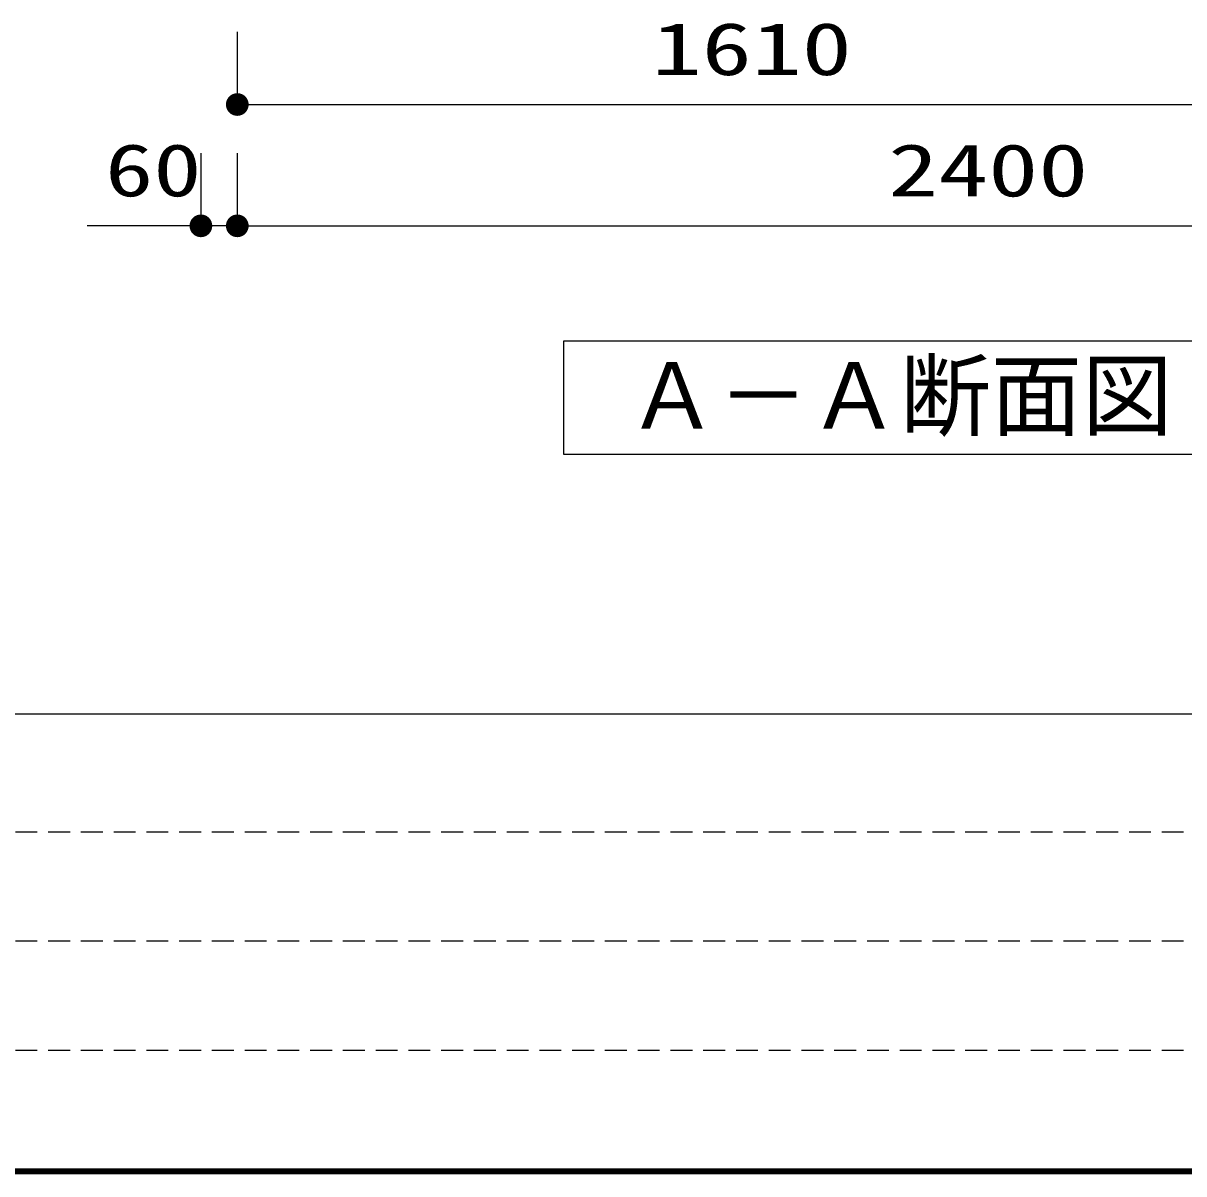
# Model space of a CAD drawing. Units: millimetres, scale not verified. Extents: x -9364 to 7955, y -6535 to 5543.
# Drawn here: x -6393 to -4480, y -6042 to -4145 of the extents above; entities that cross this region are included whole.
import ezdxf
from ezdxf.enums import TextEntityAlignment as Align

# ---------------------------------------------------------------- set-up
doc = ezdxf.new("R2010")
doc.units = ezdxf.units.MM
doc.header["$LTSCALE"] = 30
doc.linetypes.add('DASHED1', pattern=[1.8, 1.2, -0.6])
for name, color, linetype, lineweight in [('0-2_SEISAKU', 3, 'Continuous', 25), ('0-6_SUNPO', 7, 'Continuous', 25), ('0-7_07', 7, 'Continuous', 25)]:
    doc.layers.add(name, color=color, linetype=linetype, lineweight=lineweight)
doc.styles.add('MS Gothic', font='')
doc.styles.add('ＭＳ ゴシック', font='')
doc.styles.get('MS Gothic').set_extended_font_data('MS Gothic')
doc.styles.get('ＭＳ ゴシック').set_extended_font_data('MS Gothic')

msp = doc.modelspace()

# ---------------------------------------------------------------- linework, layer by layer
at = {"layer": '0-2_SEISAKU'}
msp.add_lwpolyline([(-3472.95, -4855.97), (-3472.95, -4669.66), (-5502.27, -4669.66), (-5502.27, -4855.97)], close=True, dxfattribs=at)
at = {"layer": '0-6_SUNPO', "color": 4}
for p, q in [((-6040.11, -4159.39), (-6040.11, -4279.39)), ((-6040.11, -4279.39), (-4430.11, -4279.39)), ((-6100.11, -4359.39), (-6100.11, -4479.39)), ((-6040.11, -4359.39), (-6040.11, -4479.39)), ((-6040.11, -4359.39), (-6040.11, -4479.39)), ((-6100.11, -4479.39), (-6287.44, -4479.39)), ((-6040.11, -4479.39), (-6100.11, -4479.39)), ((-6040.11, -4479.39), (-3640.11, -4479.39))]:
    msp.add_line(p, q, dxfattribs=at)
at = {"layer": '0-6_SUNPO'}
for points in [[(-6053.37, -4266.13), (-6040.11, -4279.39), (-6055.7, -4268.97)], [(-6050.53, -4263.8), (-6040.11, -4279.39), (-6053.37, -4266.13)], [(-6047.29, -4262.07), (-6040.11, -4279.39), (-6050.53, -4263.8)], [(-6043.77, -4261), (-6040.11, -4279.39), (-6047.29, -4262.07)], [(-6040.11, -4260.64), (-6040.11, -4279.39), (-6043.77, -4261)], [(-6036.45, -4261), (-6040.11, -4279.39), (-6040.11, -4260.64)], [(-6032.93, -4262.07), (-6040.11, -4279.39), (-6036.45, -4261)], [(-6029.69, -4263.8), (-6040.11, -4279.39), (-6032.93, -4262.07)], [(-6026.85, -4266.13), (-6040.11, -4279.39), (-6029.69, -4263.8)], [(-6024.52, -4268.97), (-6040.11, -4279.39), (-6026.85, -4266.13)], [(-6058.5, -4275.73), (-6040.11, -4279.39), (-6058.86, -4279.39)], [(-6058.86, -4279.39), (-6040.11, -4279.39), (-6058.5, -4283.05)], [(-6057.43, -4272.22), (-6040.11, -4279.39), (-6058.5, -4275.73)], [(-6058.5, -4283.05), (-6040.11, -4279.39), (-6057.43, -4286.57)], [(-6055.7, -4268.97), (-6040.11, -4279.39), (-6057.43, -4272.22)], [(-6057.43, -4286.57), (-6040.11, -4279.39), (-6055.7, -4289.81)], [(-6055.7, -4289.81), (-6040.11, -4279.39), (-6053.37, -4292.65)], [(-6053.37, -4292.65), (-6040.11, -4279.39), (-6050.53, -4294.98)], [(-6050.53, -4294.98), (-6040.11, -4279.39), (-6047.29, -4296.71)], [(-6047.29, -4296.71), (-6040.11, -4279.39), (-6043.77, -4297.78)], [(-6043.77, -4297.78), (-6040.11, -4279.39), (-6040.11, -4298.14)], [(-6022.79, -4272.22), (-6040.11, -4279.39), (-6024.52, -4268.97)], [(-6021.72, -4275.73), (-6040.11, -4279.39), (-6022.79, -4272.22)], [(-6021.36, -4279.39), (-6040.11, -4279.39), (-6021.72, -4275.73)], [(-6040.11, -4298.14), (-6040.11, -4279.39), (-6036.45, -4297.78)], [(-6036.45, -4297.78), (-6040.11, -4279.39), (-6032.93, -4296.71)], [(-6032.93, -4296.71), (-6040.11, -4279.39), (-6029.69, -4294.98)], [(-6029.69, -4294.98), (-6040.11, -4279.39), (-6026.85, -4292.65)], [(-6026.85, -4292.65), (-6040.11, -4279.39), (-6024.52, -4289.81)], [(-6024.52, -4289.81), (-6040.11, -4279.39), (-6022.79, -4286.57)], [(-6022.79, -4286.57), (-6040.11, -4279.39), (-6021.72, -4283.05)], [(-6021.72, -4283.05), (-6040.11, -4279.39), (-6021.36, -4279.39)], [(-6118.5, -4475.73), (-6100.11, -4479.39), (-6118.86, -4479.39)], [(-6117.43, -4472.22), (-6100.11, -4479.39), (-6118.5, -4475.73)], [(-6115.7, -4468.97), (-6100.11, -4479.39), (-6117.43, -4472.22)], [(-6113.37, -4466.13), (-6100.11, -4479.39), (-6115.7, -4468.97)], [(-6110.53, -4463.8), (-6100.11, -4479.39), (-6113.37, -4466.13)], [(-6107.29, -4462.07), (-6100.11, -4479.39), (-6110.53, -4463.8)], [(-6103.77, -4461), (-6100.11, -4479.39), (-6107.29, -4462.07)], [(-6100.11, -4460.64), (-6100.11, -4479.39), (-6103.77, -4461)], [(-6096.45, -4461), (-6100.11, -4479.39), (-6100.11, -4460.64)], [(-6092.93, -4462.07), (-6100.11, -4479.39), (-6096.45, -4461)], [(-6089.69, -4463.8), (-6100.11, -4479.39), (-6092.93, -4462.07)], [(-6086.85, -4466.13), (-6100.11, -4479.39), (-6089.69, -4463.8)], [(-6084.52, -4468.97), (-6100.11, -4479.39), (-6086.85, -4466.13)], [(-6082.79, -4472.22), (-6100.11, -4479.39), (-6084.52, -4468.97)], [(-6081.72, -4475.73), (-6100.11, -4479.39), (-6082.79, -4472.22)], [(-6081.36, -4479.39), (-6100.11, -4479.39), (-6081.72, -4475.73)], [(-6058.5, -4475.73), (-6040.11, -4479.39), (-6058.86, -4479.39)], [(-6058.5, -4475.73), (-6040.11, -4479.39), (-6058.86, -4479.39)], [(-6057.43, -4472.22), (-6040.11, -4479.39), (-6058.5, -4475.73)], [(-6057.43, -4472.22), (-6040.11, -4479.39), (-6058.5, -4475.73)], [(-6055.7, -4468.97), (-6040.11, -4479.39), (-6057.43, -4472.22)], [(-6055.7, -4468.97), (-6040.11, -4479.39), (-6057.43, -4472.22)], [(-6053.37, -4466.13), (-6040.11, -4479.39), (-6055.7, -4468.97)], [(-6053.37, -4466.13), (-6040.11, -4479.39), (-6055.7, -4468.97)], [(-6050.53, -4463.8), (-6040.11, -4479.39), (-6053.37, -4466.13)], [(-6050.53, -4463.8), (-6040.11, -4479.39), (-6053.37, -4466.13)], [(-6047.29, -4462.07), (-6040.11, -4479.39), (-6050.53, -4463.8)], [(-6047.29, -4462.07), (-6040.11, -4479.39), (-6050.53, -4463.8)], [(-6043.77, -4461), (-6040.11, -4479.39), (-6047.29, -4462.07)], [(-6043.77, -4461), (-6040.11, -4479.39), (-6047.29, -4462.07)], [(-6040.11, -4460.64), (-6040.11, -4479.39), (-6043.77, -4461)], [(-6040.11, -4460.64), (-6040.11, -4479.39), (-6043.77, -4461)], [(-6036.45, -4461), (-6040.11, -4479.39), (-6040.11, -4460.64)], [(-6036.45, -4461), (-6040.11, -4479.39), (-6040.11, -4460.64)], [(-6032.93, -4462.07), (-6040.11, -4479.39), (-6036.45, -4461)], [(-6032.93, -4462.07), (-6040.11, -4479.39), (-6036.45, -4461)], [(-6029.69, -4463.8), (-6040.11, -4479.39), (-6032.93, -4462.07)], [(-6029.69, -4463.8), (-6040.11, -4479.39), (-6032.93, -4462.07)], [(-6026.85, -4466.13), (-6040.11, -4479.39), (-6029.69, -4463.8)], [(-6026.85, -4466.13), (-6040.11, -4479.39), (-6029.69, -4463.8)], [(-6024.52, -4468.97), (-6040.11, -4479.39), (-6026.85, -4466.13)], [(-6024.52, -4468.97), (-6040.11, -4479.39), (-6026.85, -4466.13)], [(-6022.79, -4472.22), (-6040.11, -4479.39), (-6024.52, -4468.97)], [(-6022.79, -4472.22), (-6040.11, -4479.39), (-6024.52, -4468.97)], [(-6021.72, -4475.73), (-6040.11, -4479.39), (-6022.79, -4472.22)], [(-6021.72, -4475.73), (-6040.11, -4479.39), (-6022.79, -4472.22)], [(-6021.36, -4479.39), (-6040.11, -4479.39), (-6021.72, -4475.73)], [(-6021.36, -4479.39), (-6040.11, -4479.39), (-6021.72, -4475.73)], [(-6118.86, -4479.39), (-6100.11, -4479.39), (-6118.5, -4483.05)], [(-6118.5, -4483.05), (-6100.11, -4479.39), (-6117.43, -4486.57)], [(-6117.43, -4486.57), (-6100.11, -4479.39), (-6115.7, -4489.81)], [(-6115.7, -4489.81), (-6100.11, -4479.39), (-6113.37, -4492.65)], [(-6113.37, -4492.65), (-6100.11, -4479.39), (-6110.53, -4494.98)], [(-6110.53, -4494.98), (-6100.11, -4479.39), (-6107.29, -4496.71)], [(-6107.29, -4496.71), (-6100.11, -4479.39), (-6103.77, -4497.78)], [(-6103.77, -4497.78), (-6100.11, -4479.39), (-6100.11, -4498.14)], [(-6100.11, -4498.14), (-6100.11, -4479.39), (-6096.45, -4497.78)], [(-6096.45, -4497.78), (-6100.11, -4479.39), (-6092.93, -4496.71)], [(-6092.93, -4496.71), (-6100.11, -4479.39), (-6089.69, -4494.98)], [(-6089.69, -4494.98), (-6100.11, -4479.39), (-6086.85, -4492.65)], [(-6086.85, -4492.65), (-6100.11, -4479.39), (-6084.52, -4489.81)], [(-6084.52, -4489.81), (-6100.11, -4479.39), (-6082.79, -4486.57)], [(-6082.79, -4486.57), (-6100.11, -4479.39), (-6081.72, -4483.05)], [(-6081.72, -4483.05), (-6100.11, -4479.39), (-6081.36, -4479.39)], [(-6058.86, -4479.39), (-6040.11, -4479.39), (-6058.5, -4483.05)], [(-6058.86, -4479.39), (-6040.11, -4479.39), (-6058.5, -4483.05)], [(-6058.5, -4483.05), (-6040.11, -4479.39), (-6057.43, -4486.57)], [(-6058.5, -4483.05), (-6040.11, -4479.39), (-6057.43, -4486.57)], [(-6057.43, -4486.57), (-6040.11, -4479.39), (-6055.7, -4489.81)], [(-6057.43, -4486.57), (-6040.11, -4479.39), (-6055.7, -4489.81)], [(-6055.7, -4489.81), (-6040.11, -4479.39), (-6053.37, -4492.65)], [(-6055.7, -4489.81), (-6040.11, -4479.39), (-6053.37, -4492.65)], [(-6053.37, -4492.65), (-6040.11, -4479.39), (-6050.53, -4494.98)], [(-6053.37, -4492.65), (-6040.11, -4479.39), (-6050.53, -4494.98)], [(-6050.53, -4494.98), (-6040.11, -4479.39), (-6047.29, -4496.71)], [(-6050.53, -4494.98), (-6040.11, -4479.39), (-6047.29, -4496.71)], [(-6047.29, -4496.71), (-6040.11, -4479.39), (-6043.77, -4497.78)], [(-6047.29, -4496.71), (-6040.11, -4479.39), (-6043.77, -4497.78)], [(-6043.77, -4497.78), (-6040.11, -4479.39), (-6040.11, -4498.14)], [(-6043.77, -4497.78), (-6040.11, -4479.39), (-6040.11, -4498.14)], [(-6040.11, -4498.14), (-6040.11, -4479.39), (-6036.45, -4497.78)], [(-6036.45, -4497.78), (-6040.11, -4479.39), (-6032.93, -4496.71)], [(-6032.93, -4496.71), (-6040.11, -4479.39), (-6029.69, -4494.98)], [(-6029.69, -4494.98), (-6040.11, -4479.39), (-6026.85, -4492.65)], [(-6026.85, -4492.65), (-6040.11, -4479.39), (-6024.52, -4489.81)], [(-6024.52, -4489.81), (-6040.11, -4479.39), (-6022.79, -4486.57)], [(-6022.79, -4486.57), (-6040.11, -4479.39), (-6021.72, -4483.05)], [(-6021.72, -4483.05), (-6040.11, -4479.39), (-6021.36, -4479.39)], [(-6040.11, -4498.14), (-6040.11, -4479.39), (-6036.45, -4497.78)], [(-6036.45, -4497.78), (-6040.11, -4479.39), (-6032.93, -4496.71)], [(-6032.93, -4496.71), (-6040.11, -4479.39), (-6029.69, -4494.98)], [(-6029.69, -4494.98), (-6040.11, -4479.39), (-6026.85, -4492.65)], [(-6026.85, -4492.65), (-6040.11, -4479.39), (-6024.52, -4489.81)], [(-6024.52, -4489.81), (-6040.11, -4479.39), (-6022.79, -4486.57)], [(-6022.79, -4486.57), (-6040.11, -4479.39), (-6021.72, -4483.05)], [(-6021.72, -4483.05), (-6040.11, -4479.39), (-6021.36, -4479.39)]]:
    msp.add_solid(points, dxfattribs=at)
at = {"layer": '0-7_07'}
for p, q in [((-8223.88, -5283.63), (7946.12, -5283.63)), ((7954.52, -6042.03), (-8232.28, -6042.03)), ((7953.92, -6041.43), (-8231.68, -6041.43)), ((7953.32, -6040.83), (-8231.08, -6040.83)), ((7952.72, -6040.23), (-8230.48, -6040.23)), ((7952.12, -6039.63), (-8229.88, -6039.63)), ((7951.52, -6039.03), (-8229.28, -6039.03)), ((7950.92, -6038.43), (-8228.68, -6038.43)), ((7950.32, -6037.83), (-8228.08, -6037.83)), ((7949.72, -6037.23), (-8227.48, -6037.23)), ((7949.12, -6036.63), (-8226.88, -6036.63)), ((7948.52, -6036.03), (-8226.28, -6036.03)), ((7947.92, -6035.43), (-8225.68, -6035.43)), ((7947.32, -6034.83), (-8225.08, -6034.83)), ((7946.72, -6034.23), (-8224.48, -6034.23)), ((-8223.88, -6033.63), (7946.12, -6033.63))]:
    msp.add_line(p, q, dxfattribs=at)
at = {"layer": '0-7_07', "linetype": 'DASHED1'}
for p, q in [((-213.88, -5478.63), (-8223.88, -5478.63)), ((-213.88, -5658.63), (-8223.88, -5658.63)), ((-213.88, -5838.63), (-8223.88, -5838.63))]:
    msp.add_line(p, q, dxfattribs=at)

# ---------------------------------------------------------------- texts
at = {"layer": '0-2_SEISAKU', "color": 4, "style": 'MS Gothic'}
msp.add_text('Ａ－Ａ断面図', height=110, dxfattribs=at).set_placement((-5397.82, -4846.97), align=Align.BOTTOM_LEFT)
at = {"layer": '0-6_SUNPO', "color": 3, "style": 'ＭＳ ゴシック'}
for s, width, p in [('1610', 1.4, (-5356.82, -4256.89)), ('60', 1.35, (-6258.12, -4456.74)), ('2400', 1.4, (-4966.97, -4456.89))]:
    msp.add_text(s, height=86.59, dxfattribs=dict(at, width=width)).set_placement(p, align=Align.BOTTOM_LEFT)

doc.saveas('drawing.dxf')
